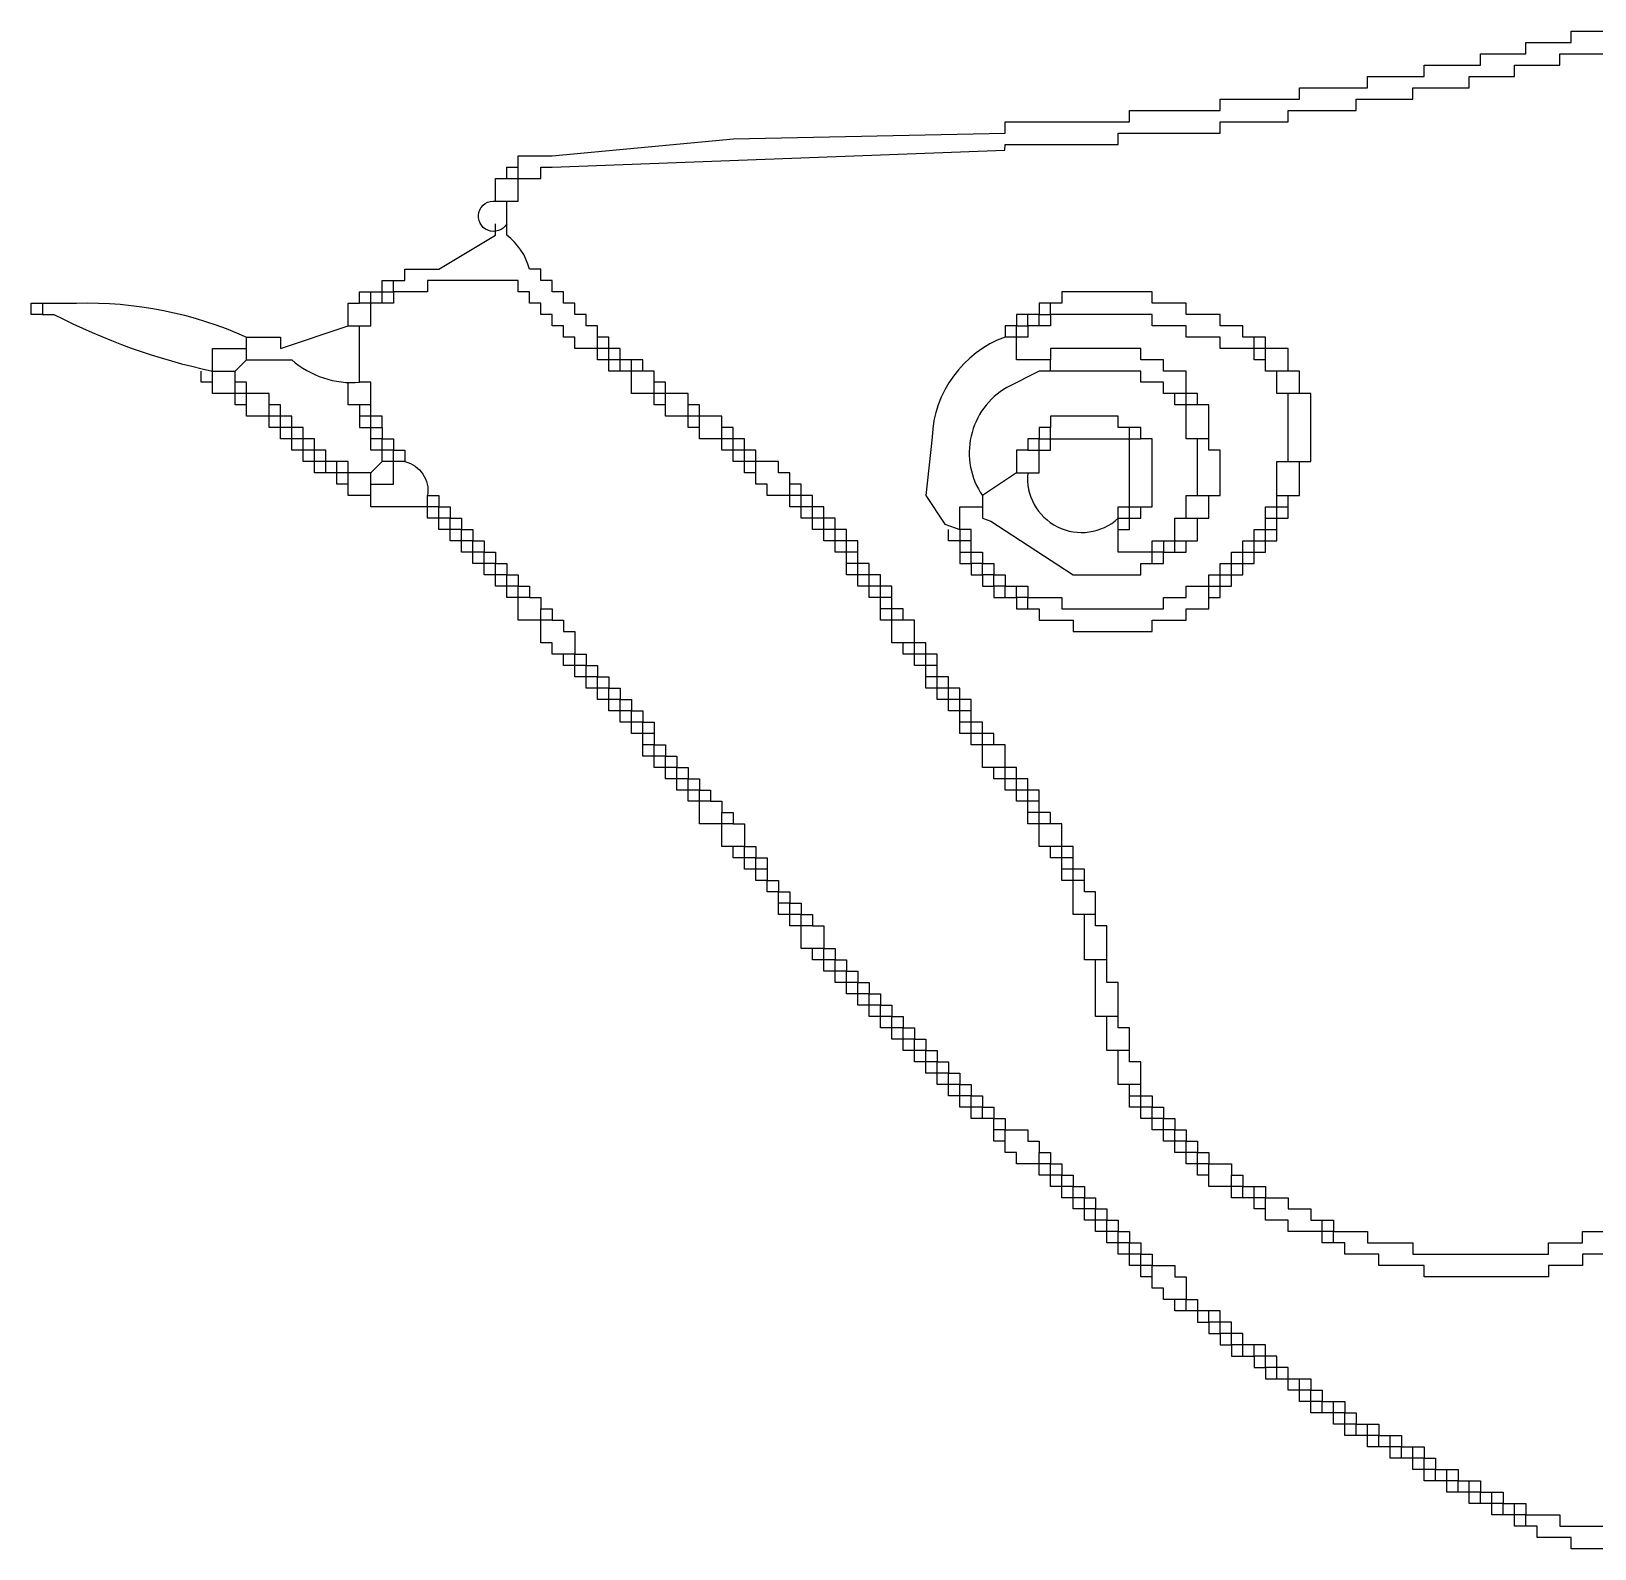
# Model space of a CAD drawing. Extents: x 21 to 958, y 17 to 450.
# Drawn here: x 66 to 204.1, y 238 to 372 of the extents above; entities that cross this region are included whole.
import ezdxf

# ---------------------------------------------------------------- set-up
doc = ezdxf.new("R2010")
doc.units = 0
doc.layers.get('0').update_dxf_attribs({"linetype": 'CONTINUOUS'})

msp = doc.modelspace()

# ---------------------------------------------------------------- linework, layer by layer
at = {"color": 254, "linetype": 'CONTINUOUS'}
for points in [[(107, 357), (107, 359), (108, 359), (108, 360), (109, 360), (109, 361), (112, 361), (128.02, 362.5), (152, 363), (152, 364), (163, 364), (163, 365), (171, 365), (171, 366), (178, 366), (178, 367), (184, 367), (184, 368), (189, 368), (189, 369), (194, 369), (194, 370), (198, 370), (198, 371), (202, 371), (202, 372), (206, 372, -0.140539)], [(170, 271), (170, 272), (169, 272), (168, 272), (168, 273), (168, 274), (167, 274), (167, 275), (166, 275), (166, 276), (165, 276), (165, 277), (164, 277), (164, 278), (164, 279), (164, 281), (163, 281), (163, 282), (163, 284), (162, 284), (162, 285), (162, 288), (161, 288), (161, 289), (161, 290), (161, 293), (160, 293), (160, 294), (160, 296), (159, 296), (159, 297), (159, 298), (158, 298), (158, 299), (158, 300), (157, 300), (155, 300), (155, 302), (154, 302), (154, 303), (154, 304), (154, 305), (153, 305), (153, 306), (152, 306), (152, 307), (150, 307), (150, 309), (150, 310), (149, 310), (148, 310), (148, 311), (148, 312), (148, 313), (147, 313), (147, 314), (146, 314), (145, 314), (145, 315), (145, 316), (145, 317), (144, 317), (144, 318), (144, 320), (143, 320), (143, 321), (142, 321), (142, 322), (142, 323), (141, 323), (141, 324), (140, 324), (140, 325), (139, 325), (139, 326), (139, 327), (138, 327), (138, 328), (137, 328), (137, 329), (136, 329), (136, 330), (135, 330), (135, 331), (134, 331), (134, 332), (133, 332), (133, 333), (132, 333), (132, 334), (130, 334), (130, 335), (129, 335), (129, 336), (128, 336), (128, 337), (127, 337), (127, 338), (125, 338), (125, 339), (124, 339), (124, 340), (122, 340), (122, 341), (121, 341), (121, 342), (120, 342), (120, 343), (118, 343), (118, 344), (117, 344), (117, 345), (116, 345), (116, 346), (115, 346), (115, 347), (114, 347), (114, 348), (113, 348), (113, 349), (112, 349), (112, 350), (111, 350), (111, 351), (110, 351, 0.165178), (108, 354), (108, 355), (108, 357)]]:
    msp.add_lwpolyline(points, format="xyb", dxfattribs=at)
at = {"color": 255, "linetype": 'CONTINUOUS'}
for points in [[(108, 359), (109, 359), (111, 359), (111, 360), (112, 360), (151.98, 361.5), (152, 362), (162, 362), (162, 363), (163, 363), (171, 363), (171, 364), (177, 364), (177, 365), (178, 365), (183, 365), (183, 366), (184, 366), (188, 366), (188, 367), (189, 367), (193, 367), (193, 368), (194, 368), (197, 368), (197, 369), (198, 369), (201, 369), (201, 370), (202, 370), (205, 370)], [(120, 342), (119, 342), (118, 342), (117, 342), (117, 343), (116, 343), (116, 344), (114, 344), (114, 345), (113, 345), (113, 346), (112, 346), (112, 347), (111, 347), (111, 348), (110, 348), (110, 349), (109, 349), (109, 350), (102, 350), (101, 350), (101, 349), (99, 349), (98, 349), (98, 348), (97, 348), (96, 348), (95, 348)], [(97, 348), (97, 349), (98, 349), (98, 350)], [(155, 346), (155, 347), (156, 347), (156, 348)], [(177, 342), (175, 342), (175, 343), (174, 343), (174, 344), (173, 344), (171, 344), (171, 345), (168, 345), (168, 346), (165, 346), (165, 347), (157, 347), (156, 347), (156, 346), (155, 346), (154, 346), (154, 345), (153, 345), (152, 345)], [(156, 342), (156, 343), (153, 343), (153, 345), (153, 346), (154, 346), (154, 347)], [(97, 334), (97, 335), (96, 335), (96, 336), (96, 337), (96, 338), (96, 339), (96, 341), (95, 341), (95, 346)], [(85, 343), (85, 344), (85, 345)], [(118, 342), (118, 343), (117, 343), (117, 344), (116, 344), (116, 345)], [(175, 343), (175, 344), (174, 344), (174, 345)], [(130, 333), (130, 334), (129, 334), (128, 334), (128, 335), (127, 335), (127, 336), (125, 336), (125, 337), (124, 337), (124, 338), (122, 338), (122, 339), (121, 339), (121, 340), (119, 340), (119, 342), (119, 343)], [(112, 320), (111, 320), (109, 320), (109, 322), (108, 322), (108, 323), (108, 324), (107, 324), (106, 324), (106, 325), (106, 326), (105, 326), (105, 327), (104, 327), (104, 328), (103, 328), (103, 329), (102, 329), (101, 329), (101, 330), (96, 330), (96, 331), (94, 331), (94, 332), (93, 332), (93, 333), (92, 333), (92, 334), (91, 334), (91, 335), (90, 335), (90, 336), (89, 336), (88, 336), (88, 337), (87, 337), (87, 338), (85, 338), (85, 339), (84, 339), (84, 340), (82, 340), (82, 341), (81, 341), (81, 342)], [(85, 339), (85, 340), (84, 340), (84, 341), (84, 342)], [(178, 340), (176, 340), (176, 342)], [(96, 332), (96, 333), (94, 333), (94, 334), (92, 334), (92, 335), (91, 335), (91, 336), (90, 336), (90, 337), (89, 337), (89, 338), (88, 338), (88, 339), (87, 339), (87, 340), (85, 340), (85, 341), (84, 341)], [(96, 339), (94, 339), (94, 341)], [(122, 339), (122, 340), (121, 340), (121, 341)], [(170, 336), (168, 336), (168, 339), (167, 339), (167, 340)], [(177, 334), (177, 340)], [(92, 333), (91, 333), (91, 334), (90, 334), (90, 335), (89, 335), (89, 336), (89, 337), (88, 337), (88, 338), (87, 338), (87, 339)], [(125, 337), (125, 338), (124, 338), (124, 339)], [(97, 337), (97, 338), (96, 338), (95, 338)], [(139, 326), (138, 326), (138, 327), (137, 327), (137, 328), (136, 328), (136, 329), (135, 329), (134, 329), (134, 330), (133, 330), (133, 331), (131, 331), (131, 332), (130, 332), (130, 333), (129, 333), (129, 334), (129, 335), (128, 335), (128, 336), (127, 336), (127, 337)], [(165, 325), (165, 326), (162, 326), (162, 328), (162, 329), (162, 330), (163, 330), (165, 330), (165, 336), (164, 336), (164, 337), (162, 337), (162, 338), (156, 338), (156, 337), (155, 337), (155, 336), (154, 336), (154, 335), (153, 335), (153, 333), (150, 331)], [(153, 333), (155, 333), (155, 335), (155, 336), (156, 336), (156, 337)], [(99, 334), (98, 334), (98, 335), (97, 335), (97, 336), (96, 336)], [(154, 335), (155, 335), (156, 335), (156, 336), (162, 336), (163, 336), (164, 336)], [(169, 331), (169, 335), (169, 336)], [(94, 332), (94, 333), (93, 333), (93, 334)], [(96, 331), (96, 332), (98, 332), (98, 334), (97, 334), (96, 333)], [(176, 331), (178, 331), (178, 334)], [(160, 294), (158, 294), (158, 296), (158, 297), (157, 297), (157, 298), (157, 299), (157, 300), (157, 302), (156, 302), (156, 303), (155, 303), (155, 304), (155, 305), (154, 305), (154, 306), (153, 306), (153, 307), (152, 307), (152, 309), (151, 309), (151, 310), (150, 310), (150, 311), (149, 311), (149, 312), (149, 313), (148, 313), (148, 314), (147, 314), (147, 315), (146, 315), (146, 316), (146, 317), (145, 317), (145, 318), (144, 318), (142, 318), (142, 320), (141, 320), (141, 321), (141, 322), (141, 323), (140, 323), (140, 324), (139, 324), (138, 324), (138, 325), (138, 326), (137, 326), (137, 327), (136, 327), (136, 328), (135, 328), (135, 329), (135, 330), (134, 330), (134, 331), (133, 331), (133, 332)], [(110, 322), (109, 322), (109, 323), (108, 323), (107, 323), (107, 324), (107, 325), (106, 325), (105, 325), (105, 326), (104, 326), (104, 327), (103, 327), (103, 328), (102, 328), (102, 329), (102, 330), (101, 330), (101, 331)], [(152, 322), (152, 323), (151, 323), (151, 324), (150, 324), (150, 325), (149, 325), (149, 326), (149, 327), (149, 328), (148, 328), (148, 330), (150, 330)], [(148, 326), (149, 326), (150, 326), (150, 325), (151, 325), (151, 324), (152, 324), (152, 323), (154, 323), (154, 322), (157, 322), (157, 321), (166, 321), (166, 322), (168, 322), (168, 323), (170, 323), (170, 324), (171, 324), (171, 325), (172, 325), (172, 326), (173, 326), (173, 327), (174, 327), (174, 328), (175, 328), (175, 329), (175, 330), (176, 330), (177, 330)], [(162, 328), (163, 328), (163, 329), (164, 329), (164, 330)], [(168, 329), (170, 329), (170, 331)], [(175, 329), (176, 329), (177, 329), (177, 330), (177, 331)], [(149, 327), (148, 327), (147, 327), (147, 328)], [(166, 327), (166, 326), (167, 326), (168, 326), (168, 327)], [(142, 322), (141, 322), (140, 322), (140, 323), (139, 323), (139, 324), (139, 325), (138, 325)], [(154, 321), (154, 322), (153, 322), (153, 323)], [(126, 304), (125, 304), (125, 305), (124, 305), (124, 306), (123, 306), (123, 307), (122, 307), (122, 308), (121, 308), (120, 308), (120, 309), (120, 310), (120, 311), (119, 311), (118, 311), (118, 312), (118, 313), (117, 313), (117, 314), (116, 314), (116, 315), (115, 315), (115, 316), (114, 316), (114, 317), (112, 317), (112, 318), (111, 318), (111, 320), (111, 321)], [(143, 320), (142, 320), (142, 321), (141, 321)], [(146, 316), (145, 316), (144, 316), (144, 317), (143, 317), (143, 318)], [(121, 310), (120, 310), (119, 310), (119, 311), (119, 312), (118, 312), (117, 312), (117, 313), (116, 313), (116, 314), (115, 314), (115, 315), (114, 315), (114, 316), (113, 316), (113, 317)], [(149, 312), (148, 312), (147, 312), (147, 313), (146, 313), (146, 314), (146, 315), (145, 315)], [(151, 309), (150, 309), (149, 309), (149, 310), (149, 311), (148, 311)], [(128, 302), (127, 302), (125, 302), (125, 304), (124, 304), (124, 305), (123, 305), (123, 306), (122, 306), (122, 307), (121, 307), (121, 308), (121, 309), (120, 309)], [(155, 304), (154, 304), (153, 304), (153, 305), (152, 305), (152, 306), (151, 306), (151, 307)], [(131, 298), (130, 298), (130, 299), (129, 299), (129, 300), (127, 300), (127, 302), (127, 303)], [(156, 302), (155, 302), (155, 303), (154, 303)], [(150, 276), (150, 277), (149, 277), (148, 277), (148, 278), (148, 279), (147, 279), (146, 279), (146, 280), (146, 281), (145, 281), (144, 281), (144, 282), (144, 283), (143, 283), (142, 283), (142, 284), (142, 285), (141, 285), (140, 285), (140, 286), (140, 287), (139, 287), (139, 288), (138, 288), (138, 289), (137, 289), (137, 290), (136, 290), (136, 291), (134, 291), (134, 293), (134, 294), (133, 294), (132, 294), (132, 295), (132, 296), (131, 296), (131, 297), (130, 297), (130, 298), (129, 298), (129, 299), (128, 299), (128, 300)], [(158, 299), (157, 299), (156, 299), (156, 300)], [(159, 297), (158, 297), (158, 298), (157, 298)], [(135, 293), (134, 293), (133, 293), (133, 294), (133, 295), (132, 295)], [(161, 290), (159, 290), (159, 293), (159, 294)], [(152, 274), (151, 274), (151, 275), (151, 276), (150, 276), (149, 276), (149, 277), (149, 278), (148, 278), (147, 278), (147, 279), (147, 280), (146, 280), (145, 280), (145, 281), (145, 282), (144, 282), (143, 282), (143, 283), (143, 284), (142, 284), (141, 284), (141, 285), (141, 286), (140, 286), (139, 286), (139, 287), (138, 287), (138, 288), (137, 288), (137, 289), (136, 289), (136, 290), (135, 290), (135, 291)], [(162, 285), (160, 285), (160, 288), (160, 289), (160, 290)], [(163, 282), (161, 282), (161, 284), (161, 285)], [(164, 279), (162, 279), (162, 281), (162, 282)], [(205, 264), (203, 264), (203, 263), (200, 263), (200, 262), (189, 262), (189, 263), (188, 263), (185, 263), (185, 264), (184, 264), (182, 264), (182, 265), (181, 265), (180, 265), (180, 266), (179, 266), (177, 266), (177, 267), (175, 267), (175, 268), (174, 268), (174, 269), (173, 269), (172, 269), (172, 270), (170, 270), (170, 271), (169, 271), (169, 272), (169, 273), (168, 273), (167, 273), (167, 274), (166, 274), (166, 275), (165, 275), (165, 276), (164, 276), (164, 277), (163, 277), (163, 278), (163, 279)], [(163, 278), (164, 278), (165, 278), (165, 277), (166, 277), (166, 276), (167, 276), (167, 275), (168, 275), (168, 274), (169, 274), (169, 273), (170, 273), (170, 272), (172, 272), (172, 271), (173, 271), (173, 270), (175, 270), (175, 269), (177, 269), (177, 268), (179, 268), (179, 267), (181, 267), (181, 266), (184, 266), (184, 265), (188, 265), (188, 264), (200, 264), (200, 265), (203, 265), (203, 266), (205, 266)], [(165, 262), (164, 262), (164, 263), (164, 264), (163, 264), (162, 264), (162, 265), (162, 266), (161, 266), (160, 266), (160, 267), (160, 268), (159, 268), (159, 269), (158, 269), (158, 270), (157, 270), (156, 270), (156, 271), (155, 271), (155, 272), (153, 272), (153, 273), (152, 273), (152, 274), (152, 275), (151, 275)], [(205, 238), (202, 238), (202, 239), (201, 239), (199, 239), (199, 240), (198, 240), (197, 240), (197, 241), (196, 241), (195, 241), (195, 242), (194, 242), (193, 242), (193, 243), (192, 243), (191, 243), (191, 244), (190, 244), (190, 245), (189, 245), (188, 245), (188, 246), (187, 246), (186, 246), (186, 247), (185, 247), (184, 247), (184, 248), (183, 248), (182, 248), (182, 249), (181, 249), (181, 250), (180, 250), (179, 250), (179, 251), (178, 251), (178, 252), (177, 252), (177, 253), (177, 254), (176, 254), (176, 255), (175, 255), (175, 256), (173, 256), (173, 257), (172, 257), (172, 258), (171, 258), (171, 259), (169, 259), (168, 259), (168, 260), (166, 260), (166, 261), (165, 261), (165, 262), (165, 263), (164, 263), (163, 263), (163, 264), (163, 265), (162, 265), (161, 265), (161, 266), (161, 267), (160, 267), (159, 267), (159, 268), (158, 268), (158, 269), (157, 269), (157, 270), (157, 271), (156, 271), (156, 272), (155, 272), (155, 273)], [(173, 269), (173, 270), (172, 270), (172, 271)], [(175, 268), (175, 269), (174, 269), (174, 270)], [(181, 265), (181, 266), (180, 266), (180, 267)], [(173, 255), (173, 256), (172, 256), (172, 257), (171, 257), (171, 258), (170, 258), (170, 259)], [(176, 253), (176, 254), (175, 254), (175, 255), (174, 255), (174, 256)], [(180, 250), (180, 251), (179, 251), (179, 252), (178, 252), (178, 253)], [(183, 248), (183, 249), (182, 249), (182, 250), (181, 250), (181, 251)], [(185, 247), (185, 248), (184, 248), (184, 249)], [(187, 246), (187, 247), (186, 247), (186, 248)], [(190, 244), (189, 244), (189, 245), (189, 246), (188, 246), (188, 247)], [(192, 243), (192, 244), (191, 244), (191, 245)], [(194, 242), (194, 243), (193, 243), (193, 244)], [(196, 241), (196, 242), (195, 242), (195, 243)], [(198, 240), (198, 241), (197, 241), (197, 242)]]:
    msp.add_lwpolyline(points, dxfattribs=at)
for points in [[(108, 355, -1.868517), (107, 357), (109, 357), (109, 359), (109, 360)], [(67, 348), (67, 347), (66, 347), (66, 348), (70, 348, -0.11339), (85, 345), (88, 345), (88, 344), (94, 346), (96, 346), (96, 348), (96, 349)], [(170, 322), (170, 323), (171, 323), (171, 324), (172, 324), (172, 325), (173, 325), (173, 326), (174, 326), (174, 327), (175, 327), (176, 327), (176, 328), (176, 329), (176, 330), (176, 331), (176, 334), (177, 334), (179, 334), (179, 340), (178, 340), (178, 342), (177, 342), (177, 344), (175, 344), (175, 345), (173, 345), (173, 346), (171, 346), (171, 347), (168, 347), (168, 348), (165, 348), (165, 349), (157, 349), (157, 348), (155, 348), (155, 347), (153, 347), (153, 346), (152, 346), (152, 345, 0.302933), (145.55, 336.15), (145, 331), (146.69, 328.46), (148, 328), (148, 327), (148, 326), (148, 325), (149, 325), (149, 324), (150, 324), (150, 323), (151, 323), (151, 322), (152, 322), (153, 322), (153, 321), (154, 321), (155, 321), (155, 320), (157, 320), (158, 320), (158, 319), (165, 319), (165, 320), (166, 320), (168, 320), (168, 321), (170, 321), (170, 322), (171, 322), (171, 323), (172, 323), (172, 324), (173, 324), (173, 325), (174, 325), (174, 326), (175, 326), (175, 327), (175, 328), (176, 328)], [(67, 347), (68, 347, 0.067513), (82, 342), (82, 344), (85, 344)], [(82, 341), (82, 342), (84, 342), (85, 343), (88, 343), (89, 343, 0.204141), (95, 341)], [(169, 339), (168, 339), (168, 340), (166, 340), (166, 341), (164, 341), (164, 342), (156, 342), (155, 342), (152.15, 340.55, 0.435625), (150, 331), (150, 330), (150, 329), (150.75, 328.75), (158, 324), (164, 324), (164, 325), (165, 325), (166, 325), (166, 326), (165, 326), (165, 327), (167, 327), (169, 327), (169, 329)], [(95, 339), (95, 338), (95, 337), (96, 337), (97, 337), (97, 336), (98, 336), (98, 335), (99, 335), (99, 334, -0.389934), (101, 331), (102, 331), (102, 330), (103, 330), (103, 329), (104, 329), (104, 328), (105, 328), (105, 327), (106, 327), (106, 326), (107, 326), (107, 325), (108, 325), (108, 324), (109, 324), (109, 323), (110, 323), (110, 322), (111, 322), (111, 321), (112, 321), (112, 320), (113, 320), (113, 319), (114, 319), (114, 317), (115, 317), (115, 316), (116, 316), (116, 315), (117, 315), (117, 314), (118, 314), (118, 313), (119, 313), (119, 312), (120, 312), (120, 311), (121, 311), (121, 310), (121, 309), (122, 309), (122, 308), (123, 308), (123, 307), (124, 307), (124, 306), (125, 306), (125, 305), (126, 305), (126, 304), (127, 304), (127, 303), (128, 303), (128, 302), (129, 302), (129, 300), (130, 300), (130, 299), (131, 299), (131, 298), (131, 297), (132, 297), (132, 296), (133, 296), (133, 295), (134, 295), (134, 294), (135, 294), (135, 293), (136, 293), (136, 291), (137, 291), (137, 290), (138, 290), (138, 289), (139, 289), (139, 288), (140, 288), (140, 287), (141, 287), (141, 286), (142, 286), (142, 285), (143, 285), (143, 284), (144, 284), (144, 283), (145, 283), (145, 282), (146, 282), (146, 281), (147, 281), (147, 280), (148, 280), (148, 279), (149, 279), (149, 278), (150, 278), (150, 277), (151, 277), (151, 276), (152, 276), (152, 275), (154, 275), (154, 274), (155, 274), (155, 273), (156, 273), (156, 272), (157, 272), (157, 271), (158, 271), (158, 270), (159, 270), (159, 269), (160, 269), (160, 268), (161, 268), (161, 267), (162, 267), (162, 266), (163, 266), (163, 265), (164, 265), (164, 264), (165, 264), (165, 263), (167, 263), (167, 262), (168, 262), (168, 260), (169, 260), (169, 259), (169, 258), (170, 258), (170, 257), (171, 257), (171, 256), (172, 256), (172, 255), (173, 255), (174, 255), (174, 254), (175, 254), (175, 253), (176, 253), (177, 253), (179, 253), (179, 252), (180, 252), (180, 251), (182, 251), (182, 250), (183, 250), (183, 249), (185, 249), (185, 248), (187, 248), (187, 247), (189, 247), (189, 246), (190, 246), (190, 245), (192, 245), (192, 244), (194, 244), (194, 243), (196, 243), (196, 242), (198, 242), (198, 241), (201, 241), (201, 240), (205, 240)], [(154, 333, 0.688557), (162, 329), (163, 329), (163, 330), (163, 336), (163, 337)]]:
    msp.add_lwpolyline(points, format="xyb", dxfattribs=at)
at = {"color": 254, "linetype": 'CONTINUOUS'}
for points in [[(94, 346), (94, 348), (95, 348), (95, 349), (97, 349), (97, 350), (99, 350), (99, 351), (102, 351), (107, 354), (107, 355)], [(167, 326), (167, 327), (167, 329), (168, 329), (168, 331), (169, 331), (171, 331), (171, 335), (170, 335), (170, 336), (170, 339), (169, 339), (169, 340), (168, 340), (168, 342), (166, 342), (166, 343), (164, 343), (164, 344), (156, 344), (156, 343)], [(168, 259), (167, 259), (167, 260)]]:
    msp.add_lwpolyline(points, dxfattribs=at)

doc.saveas('drawing.dxf')
